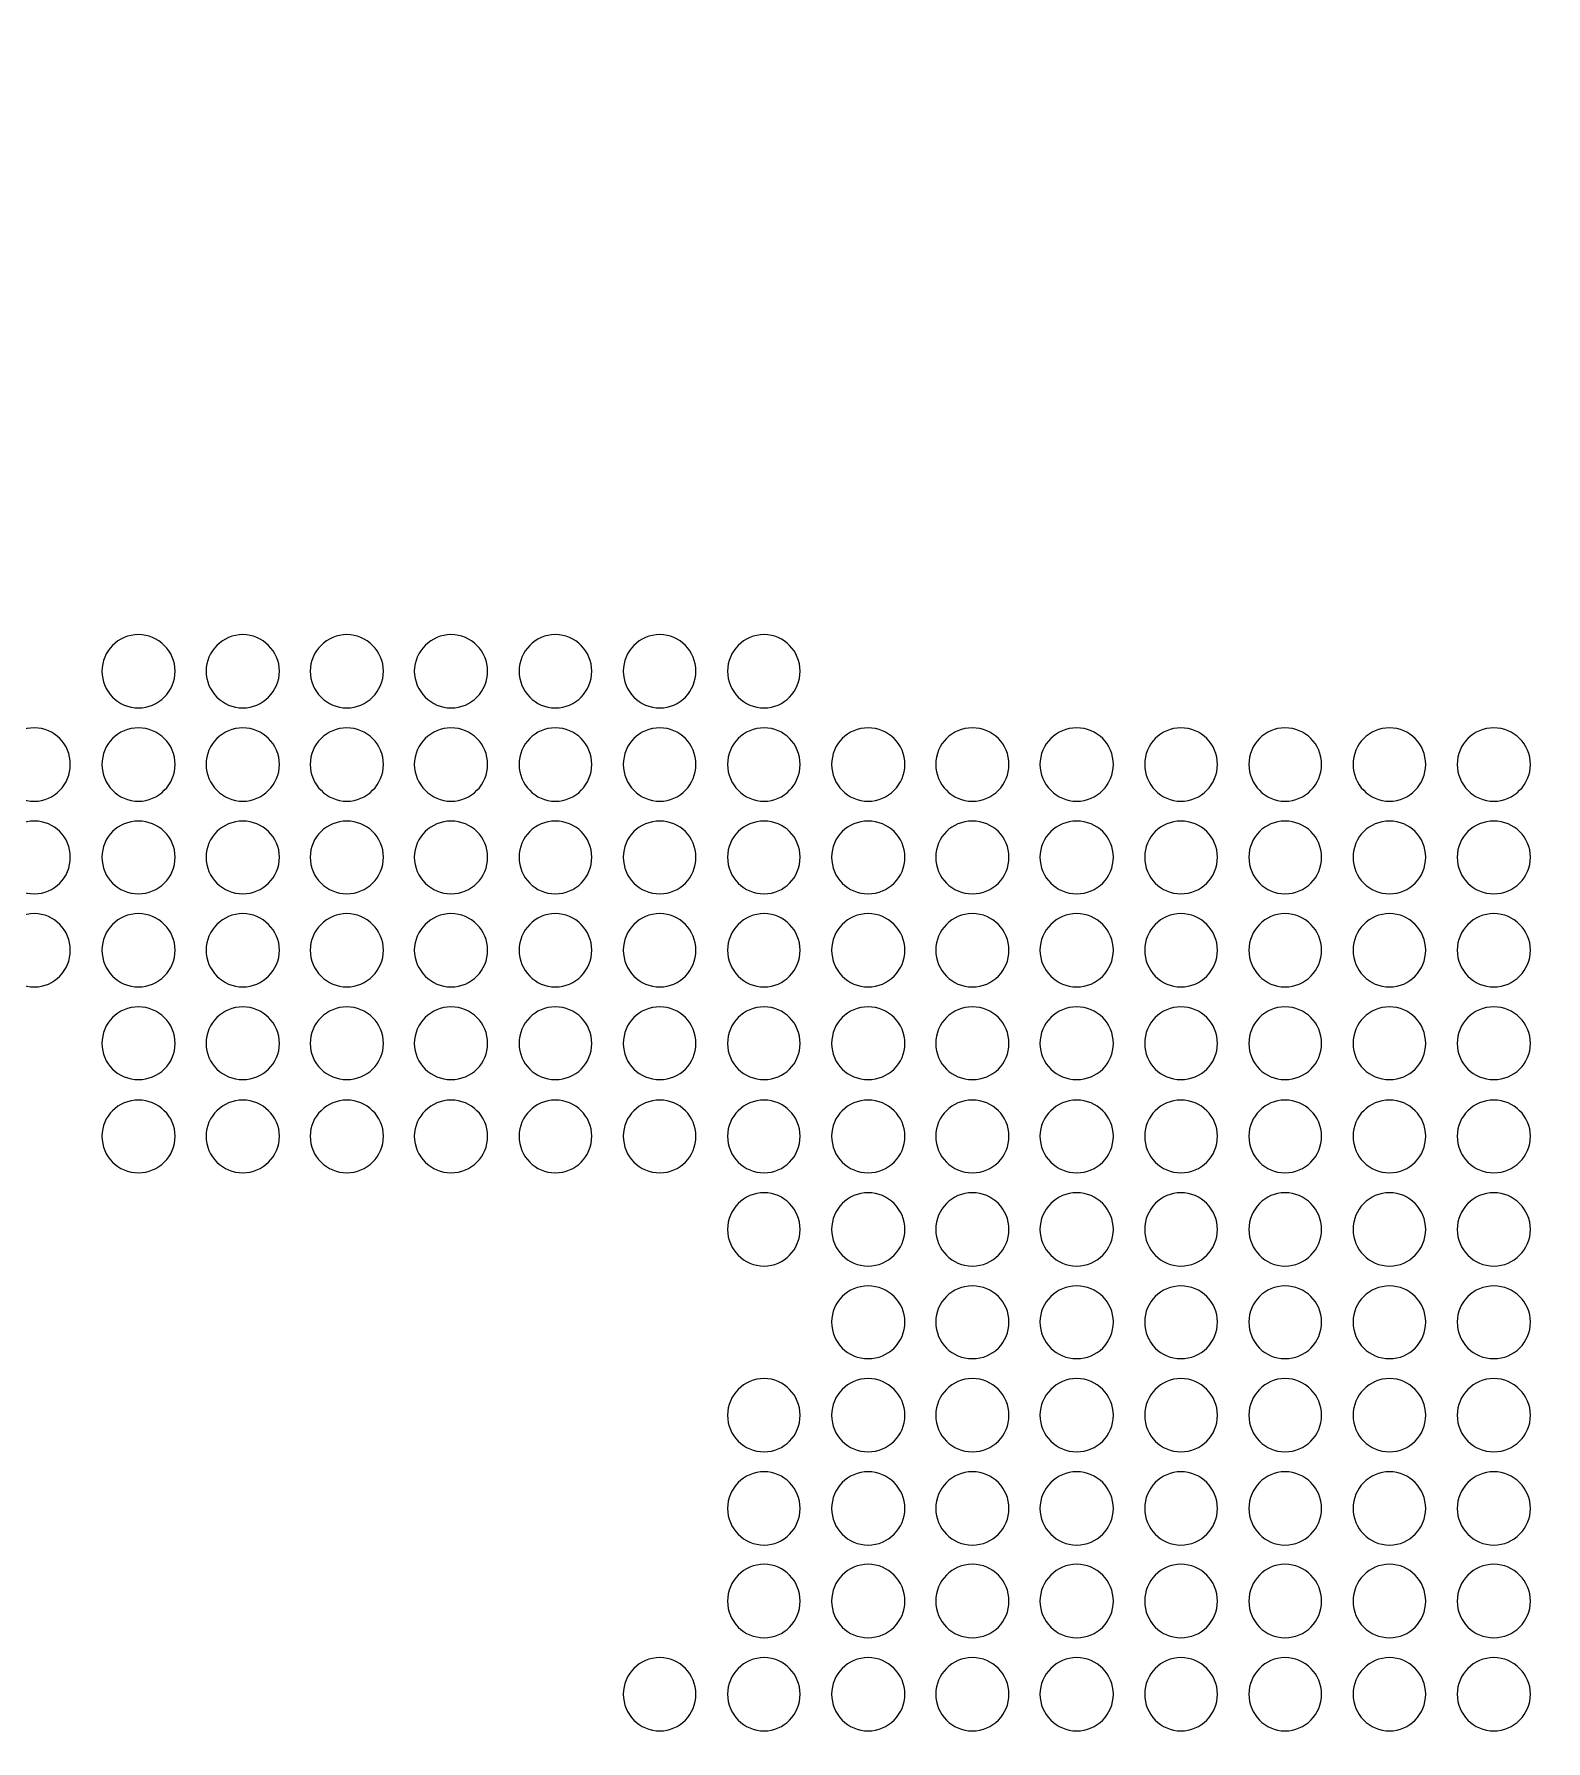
# Model space of a CAD drawing. Header units: inches. Extents: x 243 to 900, y -519 to -86.
# Drawn here: x 448.01 to 483.89, y -166.78 to -126.28 of the extents above; entities that cross this region are included whole.
import ezdxf

# ---------------------------------------------------------------- set-up
doc = ezdxf.new("R2010")
doc.units = ezdxf.units.IN
doc.header["$MEASUREMENT"] = 0
doc.layers.add('Layer 1', color=7, linetype='Continuous')

# ---------------------------------------------------------------- blocks, each defined once
blk = doc.blocks.new('block 3')
at = {"layer": 'Layer 1', "lineweight": 0}
blk.add_open_spline([(898.138, -484.267), (898.138, -494.991), (889.368, -503.763), (878.645, -503.763), (878.645, -503.763), (266.12, -503.763), (266.12, -503.763), (255.397, -503.763), (246.624, -494.991), (246.624, -484.267), (246.624, -484.267), (246.624, -108.507), (246.624, -108.507), (246.624, -97.783), (255.397, -89.011), (266.12, -89.011), (266.12, -89.011), (878.645, -89.011), (878.645, -89.011), (889.368, -89.011), (898.138, -97.783), (898.138, -108.507), (898.138, -108.507), (898.138, -484.267), (898.138, -484.267)], degree=3, knots=[0, 0, 0, 0, 1, 1, 1, 2, 2, 2, 3, 3, 3, 4, 4, 4, 5, 5, 5, 6, 6, 6, 7, 7, 7, 8, 8, 8, 8], dxfattribs=at)
blk = doc.blocks.new('block 2')
at = {"layer": 'Layer 1'}
blk.add_blockref('block 3', (0, 0), dxfattribs=at)
blk = doc.blocks.new('block 6')
at = {"layer": 'Layer 1', "lineweight": 0}
for points in [[(451.361, -141.395), (451.361, -141.868), (450.964, -142.267), (450.491, -142.267), (450.005, -142.267), (449.624, -141.868), (449.624, -141.395), (449.624, -140.924), (450.005, -140.526), (450.491, -140.526), (450.964, -140.526), (451.361, -140.924), (451.361, -141.395)], [(453.836, -141.395), (453.836, -141.868), (453.436, -142.267), (452.966, -142.267), (452.493, -142.267), (452.093, -141.868), (452.093, -141.395), (452.093, -140.924), (452.493, -140.526), (452.966, -140.526), (453.436, -140.526), (453.836, -140.924), (453.836, -141.395)], [(456.305, -141.395), (456.305, -141.868), (455.909, -142.267), (455.435, -142.267), (454.962, -142.267), (454.565, -141.868), (454.565, -141.395), (454.565, -140.924), (454.962, -140.526), (455.435, -140.526), (455.909, -140.526), (456.305, -140.924), (456.305, -141.395)], [(458.777, -141.395), (458.777, -141.868), (458.394, -142.267), (457.907, -142.267), (457.437, -142.267), (457.037, -141.868), (457.037, -141.395), (457.037, -140.924), (457.437, -140.526), (457.907, -140.526), (458.394, -140.526), (458.777, -140.924), (458.777, -141.395)], [(461.249, -141.395), (461.249, -141.868), (460.871, -142.267), (460.382, -142.267), (459.906, -142.267), (459.525, -141.868), (459.525, -141.395), (459.525, -140.924), (459.906, -140.526), (460.382, -140.526), (460.871, -140.526), (461.249, -140.924), (461.249, -141.395)], [(463.719, -141.395), (463.719, -141.868), (463.338, -142.267), (462.867, -142.267), (462.378, -142.267), (461.997, -141.868), (461.997, -141.395), (461.997, -140.924), (462.378, -140.526), (462.867, -140.526), (463.338, -140.526), (463.719, -140.924), (463.719, -141.395)], [(466.193, -141.395), (466.193, -141.868), (465.815, -142.267), (465.339, -142.267), (464.853, -142.267), (464.472, -141.868), (464.472, -141.395), (464.472, -140.924), (464.853, -140.526), (465.339, -140.526), (465.815, -140.526), (466.193, -140.924), (466.193, -141.395)], [(490.942, -141.395), (490.942, -141.868), (490.562, -142.267), (490.073, -142.267), (489.602, -142.267), (489.203, -141.868), (489.203, -141.395), (489.203, -140.924), (489.602, -140.526), (490.073, -140.526), (490.562, -140.526), (490.942, -140.924), (490.942, -141.395)], [(493.417, -141.395), (493.417, -141.868), (493.036, -142.267), (492.547, -142.267), (492.074, -142.267), (491.693, -141.868), (491.693, -141.395), (491.693, -140.924), (492.074, -140.526), (492.547, -140.526), (493.036, -140.526), (493.417, -140.924), (493.417, -141.395)], [(495.889, -141.395), (495.889, -141.868), (495.506, -142.267), (495.032, -142.267), (494.546, -142.267), (494.165, -141.868), (494.165, -141.395), (494.165, -140.924), (494.546, -140.526), (495.032, -140.526), (495.506, -140.526), (495.889, -140.924), (495.889, -141.395)], [(498.374, -141.395), (498.374, -141.868), (497.978, -142.267), (497.504, -142.267), (497.018, -142.267), (496.637, -141.868), (496.637, -141.395), (496.637, -140.924), (497.018, -140.526), (497.504, -140.526), (497.978, -140.526), (498.374, -140.924), (498.374, -141.395)], [(500.846, -141.395), (500.846, -141.868), (500.447, -142.267), (499.979, -142.267), (499.503, -142.267), (499.107, -141.868), (499.107, -141.395), (499.107, -140.924), (499.503, -140.526), (499.979, -140.526), (500.447, -140.526), (500.846, -140.924), (500.846, -141.395)], [(503.318, -141.395), (503.318, -141.868), (502.94, -142.267), (502.448, -142.267), (501.975, -142.267), (501.581, -141.868), (501.581, -141.395), (501.581, -140.924), (501.975, -140.526), (502.448, -140.526), (502.94, -140.526), (503.318, -140.924), (503.318, -141.395)], [(505.793, -141.395), (505.793, -141.868), (505.409, -142.267), (504.92, -142.267), (504.45, -142.267), (504.05, -141.868), (504.05, -141.395), (504.05, -140.924), (504.45, -140.526), (504.92, -140.526), (505.409, -140.526), (505.793, -140.924), (505.793, -141.395)], [(508.262, -141.395), (508.262, -141.868), (507.882, -142.267), (507.395, -142.267), (506.919, -142.267), (506.538, -141.868), (506.538, -141.395), (506.538, -140.924), (506.919, -140.526), (507.395, -140.526), (507.882, -140.526), (508.262, -140.924), (508.262, -141.395)], [(510.734, -141.395), (510.734, -141.868), (510.354, -142.267), (509.88, -142.267), (509.391, -142.267), (509.01, -141.868), (509.01, -141.395), (509.01, -140.924), (509.391, -140.526), (509.88, -140.526), (510.354, -140.526), (510.734, -140.924), (510.734, -141.395)], [(513.206, -141.395), (513.206, -141.868), (512.826, -142.267), (512.352, -142.267), (511.863, -142.267), (511.485, -141.868), (511.485, -141.395), (511.485, -140.924), (511.863, -140.526), (512.352, -140.526), (512.826, -140.526), (513.206, -140.924), (513.206, -141.395)], [(515.697, -141.395), (515.697, -141.868), (515.295, -142.267), (514.827, -142.267), (514.338, -142.267), (513.954, -141.868), (513.954, -141.395), (513.954, -140.924), (514.338, -140.526), (514.827, -140.526), (515.295, -140.526), (515.697, -140.924), (515.697, -141.395)], [(518.163, -141.395), (518.163, -141.868), (517.769, -142.267), (517.296, -142.267), (516.823, -142.267), (516.429, -141.868), (516.429, -141.395), (516.429, -140.924), (516.823, -140.526), (517.296, -140.526), (517.769, -140.526), (518.163, -140.924), (518.163, -141.395)], [(520.641, -141.395), (520.641, -141.868), (520.257, -142.267), (519.768, -142.267), (519.298, -142.267), (518.898, -141.868), (518.898, -141.395), (518.898, -140.924), (519.298, -140.526), (519.768, -140.526), (520.257, -140.526), (520.641, -140.924), (520.641, -141.395)]]:
    blk.add_open_spline(points, degree=3, knots=[0, 0, 0, 0, 1, 1, 1, 2, 2, 2, 3, 3, 3, 4, 4, 4, 4], dxfattribs=at)
blk = doc.blocks.new('block 7')
at = {"layer": 'Layer 1', "lineweight": 0}
for points in [[(448.873, -143.611), (448.873, -144.081), (448.493, -144.48), (448.019, -144.48), (447.53, -144.48), (447.15, -144.081), (447.15, -143.611), (447.15, -143.121), (447.53, -142.739), (448.019, -142.739), (448.493, -142.739), (448.873, -143.121), (448.873, -143.611)], [(451.361, -143.611), (451.361, -144.081), (450.964, -144.48), (450.491, -144.48), (450.005, -144.48), (449.624, -144.081), (449.624, -143.611), (449.624, -143.121), (450.005, -142.739), (450.491, -142.739), (450.964, -142.739), (451.361, -143.121), (451.361, -143.611)], [(453.836, -143.611), (453.836, -144.081), (453.436, -144.48), (452.966, -144.48), (452.493, -144.48), (452.093, -144.081), (452.093, -143.611), (452.093, -143.121), (452.493, -142.739), (452.966, -142.739), (453.436, -142.739), (453.836, -143.121), (453.836, -143.611)], [(456.305, -143.611), (456.305, -144.081), (455.909, -144.48), (455.435, -144.48), (454.962, -144.48), (454.565, -144.081), (454.565, -143.611), (454.565, -143.121), (454.962, -142.739), (455.435, -142.739), (455.909, -142.739), (456.305, -143.121), (456.305, -143.611)], [(458.777, -143.611), (458.777, -144.081), (458.394, -144.48), (457.907, -144.48), (457.437, -144.48), (457.037, -144.081), (457.037, -143.611), (457.037, -143.121), (457.437, -142.739), (457.907, -142.739), (458.394, -142.739), (458.777, -143.121), (458.777, -143.611)], [(461.249, -143.611), (461.249, -144.081), (460.871, -144.48), (460.382, -144.48), (459.906, -144.48), (459.525, -144.081), (459.525, -143.611), (459.525, -143.121), (459.906, -142.739), (460.382, -142.739), (460.871, -142.739), (461.249, -143.121), (461.249, -143.611)], [(463.719, -143.611), (463.719, -144.081), (463.338, -144.48), (462.867, -144.48), (462.378, -144.48), (461.997, -144.081), (461.997, -143.611), (461.997, -143.121), (462.378, -142.739), (462.867, -142.739), (463.338, -142.739), (463.719, -143.121), (463.719, -143.611)], [(466.193, -143.611), (466.193, -144.081), (465.815, -144.48), (465.339, -144.48), (464.853, -144.48), (464.472, -144.081), (464.472, -143.611), (464.472, -143.121), (464.853, -142.739), (465.339, -142.739), (465.815, -142.739), (466.193, -143.121), (466.193, -143.611)], [(468.681, -143.611), (468.681, -144.081), (468.284, -144.48), (467.811, -144.48), (467.322, -144.48), (466.941, -144.081), (466.941, -143.611), (466.941, -143.121), (467.322, -142.739), (467.811, -142.739), (468.284, -142.739), (468.681, -143.121), (468.681, -143.611)], [(471.15, -143.611), (471.15, -144.081), (470.77, -144.48), (470.281, -144.48), (469.794, -144.48), (469.413, -144.081), (469.413, -143.611), (469.413, -143.121), (469.794, -142.739), (470.281, -142.739), (470.77, -142.739), (471.15, -143.121), (471.15, -143.611)], [(473.628, -143.611), (473.628, -144.081), (473.244, -144.48), (472.755, -144.48), (472.284, -144.48), (471.885, -144.081), (471.885, -143.611), (471.885, -143.121), (472.284, -142.739), (472.755, -142.739), (473.244, -142.739), (473.628, -143.121), (473.628, -143.611)], [(476.097, -143.611), (476.097, -144.081), (475.714, -144.48), (475.227, -144.48), (474.754, -144.48), (474.371, -144.081), (474.371, -143.611), (474.371, -143.121), (474.754, -142.739), (475.227, -142.739), (475.714, -142.739), (476.097, -143.121), (476.097, -143.611)], [(478.569, -143.611), (478.569, -144.081), (478.186, -144.48), (477.699, -144.48), (477.226, -144.48), (476.845, -144.081), (476.845, -143.611), (476.845, -143.121), (477.226, -142.739), (477.699, -142.739), (478.186, -142.739), (478.569, -143.121), (478.569, -143.611)], [(481.041, -143.611), (481.041, -144.081), (480.66, -144.48), (480.184, -144.48), (479.698, -144.48), (479.317, -144.081), (479.317, -143.611), (479.317, -143.121), (479.698, -142.739), (480.184, -142.739), (480.66, -142.739), (481.041, -143.121), (481.041, -143.611)], [(483.526, -143.611), (483.526, -144.081), (483.132, -144.48), (482.659, -144.48), (482.17, -144.48), (481.789, -144.081), (481.789, -143.611), (481.789, -143.121), (482.17, -142.739), (482.659, -142.739), (483.132, -142.739), (483.526, -143.121), (483.526, -143.611)]]:
    blk.add_open_spline(points, degree=3, knots=[0, 0, 0, 0, 1, 1, 1, 2, 2, 2, 3, 3, 3, 4, 4, 4, 4], dxfattribs=at)
blk = doc.blocks.new('block 8')
at = {"layer": 'Layer 1', "lineweight": 0}
for points in [[(448.873, -145.806), (448.873, -146.294), (448.493, -146.676), (448.019, -146.676), (447.53, -146.676), (447.15, -146.294), (447.15, -145.806), (447.15, -145.334), (447.53, -144.952), (448.019, -144.952), (448.493, -144.952), (448.873, -145.334), (448.873, -145.806)], [(451.361, -145.806), (451.361, -146.294), (450.964, -146.676), (450.491, -146.676), (450.005, -146.676), (449.624, -146.294), (449.624, -145.806), (449.624, -145.334), (450.005, -144.952), (450.491, -144.952), (450.964, -144.952), (451.361, -145.334), (451.361, -145.806)], [(453.836, -145.806), (453.836, -146.294), (453.436, -146.676), (452.966, -146.676), (452.493, -146.676), (452.093, -146.294), (452.093, -145.806), (452.093, -145.334), (452.493, -144.952), (452.966, -144.952), (453.436, -144.952), (453.836, -145.334), (453.836, -145.806)], [(456.305, -145.806), (456.305, -146.294), (455.909, -146.676), (455.435, -146.676), (454.962, -146.676), (454.565, -146.294), (454.565, -145.806), (454.565, -145.334), (454.962, -144.952), (455.435, -144.952), (455.909, -144.952), (456.305, -145.334), (456.305, -145.806)], [(458.777, -145.806), (458.777, -146.294), (458.394, -146.676), (457.907, -146.676), (457.437, -146.676), (457.037, -146.294), (457.037, -145.806), (457.037, -145.334), (457.437, -144.952), (457.907, -144.952), (458.394, -144.952), (458.777, -145.334), (458.777, -145.806)], [(461.249, -145.806), (461.249, -146.294), (460.871, -146.676), (460.382, -146.676), (459.906, -146.676), (459.525, -146.294), (459.525, -145.806), (459.525, -145.334), (459.906, -144.952), (460.382, -144.952), (460.871, -144.952), (461.249, -145.334), (461.249, -145.806)], [(463.719, -145.806), (463.719, -146.294), (463.338, -146.676), (462.867, -146.676), (462.378, -146.676), (461.997, -146.294), (461.997, -145.806), (461.997, -145.334), (462.378, -144.952), (462.867, -144.952), (463.338, -144.952), (463.719, -145.334), (463.719, -145.806)], [(466.193, -145.806), (466.193, -146.294), (465.815, -146.676), (465.339, -146.676), (464.853, -146.676), (464.472, -146.294), (464.472, -145.806), (464.472, -145.334), (464.853, -144.952), (465.339, -144.952), (465.815, -144.952), (466.193, -145.334), (466.193, -145.806)], [(468.681, -145.806), (468.681, -146.294), (468.284, -146.676), (467.811, -146.676), (467.322, -146.676), (466.941, -146.294), (466.941, -145.806), (466.941, -145.334), (467.322, -144.952), (467.811, -144.952), (468.284, -144.952), (468.681, -145.334), (468.681, -145.806)], [(471.15, -145.806), (471.15, -146.294), (470.77, -146.676), (470.281, -146.676), (469.794, -146.676), (469.413, -146.294), (469.413, -145.806), (469.413, -145.334), (469.794, -144.952), (470.281, -144.952), (470.77, -144.952), (471.15, -145.334), (471.15, -145.806)], [(473.628, -145.806), (473.628, -146.294), (473.244, -146.676), (472.755, -146.676), (472.284, -146.676), (471.885, -146.294), (471.885, -145.806), (471.885, -145.334), (472.284, -144.952), (472.755, -144.952), (473.244, -144.952), (473.628, -145.334), (473.628, -145.806)], [(476.097, -145.806), (476.097, -146.294), (475.714, -146.676), (475.227, -146.676), (474.754, -146.676), (474.371, -146.294), (474.371, -145.806), (474.371, -145.334), (474.754, -144.952), (475.227, -144.952), (475.714, -144.952), (476.097, -145.334), (476.097, -145.806)], [(478.569, -145.806), (478.569, -146.294), (478.186, -146.676), (477.699, -146.676), (477.226, -146.676), (476.845, -146.294), (476.845, -145.806), (476.845, -145.334), (477.226, -144.952), (477.699, -144.952), (478.186, -144.952), (478.569, -145.334), (478.569, -145.806)], [(481.041, -145.806), (481.041, -146.294), (480.66, -146.676), (480.184, -146.676), (479.698, -146.676), (479.317, -146.294), (479.317, -145.806), (479.317, -145.334), (479.698, -144.952), (480.184, -144.952), (480.66, -144.952), (481.041, -145.334), (481.041, -145.806)], [(483.526, -145.806), (483.526, -146.294), (483.132, -146.676), (482.659, -146.676), (482.17, -146.676), (481.789, -146.294), (481.789, -145.806), (481.789, -145.334), (482.17, -144.952), (482.659, -144.952), (483.132, -144.952), (483.526, -145.334), (483.526, -145.806)]]:
    blk.add_open_spline(points, degree=3, knots=[0, 0, 0, 0, 1, 1, 1, 2, 2, 2, 3, 3, 3, 4, 4, 4, 4], dxfattribs=at)
blk = doc.blocks.new('block 9')
at = {"layer": 'Layer 1', "lineweight": 0}
for points in [[(448.873, -148.018), (448.873, -148.491), (448.493, -148.889), (448.019, -148.889), (447.53, -148.889), (447.15, -148.491), (447.15, -148.018), (447.15, -147.545), (447.53, -147.148), (448.019, -147.148), (448.493, -147.148), (448.873, -147.545), (448.873, -148.018)], [(451.361, -148.018), (451.361, -148.491), (450.964, -148.889), (450.491, -148.889), (450.005, -148.889), (449.624, -148.491), (449.624, -148.018), (449.624, -147.545), (450.005, -147.148), (450.491, -147.148), (450.964, -147.148), (451.361, -147.545), (451.361, -148.018)], [(453.836, -148.018), (453.836, -148.491), (453.436, -148.889), (452.966, -148.889), (452.493, -148.889), (452.093, -148.491), (452.093, -148.018), (452.093, -147.545), (452.493, -147.148), (452.966, -147.148), (453.436, -147.148), (453.836, -147.545), (453.836, -148.018)], [(456.305, -148.018), (456.305, -148.491), (455.909, -148.889), (455.435, -148.889), (454.962, -148.889), (454.565, -148.491), (454.565, -148.018), (454.565, -147.545), (454.962, -147.148), (455.435, -147.148), (455.909, -147.148), (456.305, -147.545), (456.305, -148.018)], [(458.777, -148.018), (458.777, -148.491), (458.394, -148.889), (457.907, -148.889), (457.437, -148.889), (457.037, -148.491), (457.037, -148.018), (457.037, -147.545), (457.437, -147.148), (457.907, -147.148), (458.394, -147.148), (458.777, -147.545), (458.777, -148.018)], [(461.249, -148.018), (461.249, -148.491), (460.871, -148.889), (460.382, -148.889), (459.906, -148.889), (459.525, -148.491), (459.525, -148.018), (459.525, -147.545), (459.906, -147.148), (460.382, -147.148), (460.871, -147.148), (461.249, -147.545), (461.249, -148.018)], [(463.719, -148.018), (463.719, -148.491), (463.338, -148.889), (462.867, -148.889), (462.378, -148.889), (461.997, -148.491), (461.997, -148.018), (461.997, -147.545), (462.378, -147.148), (462.867, -147.148), (463.338, -147.148), (463.719, -147.545), (463.719, -148.018)], [(466.193, -148.018), (466.193, -148.491), (465.815, -148.889), (465.339, -148.889), (464.853, -148.889), (464.472, -148.491), (464.472, -148.018), (464.472, -147.545), (464.853, -147.148), (465.339, -147.148), (465.815, -147.148), (466.193, -147.545), (466.193, -148.018)], [(468.681, -148.018), (468.681, -148.491), (468.284, -148.889), (467.811, -148.889), (467.322, -148.889), (466.941, -148.491), (466.941, -148.018), (466.941, -147.545), (467.322, -147.148), (467.811, -147.148), (468.284, -147.148), (468.681, -147.545), (468.681, -148.018)], [(471.15, -148.018), (471.15, -148.491), (470.77, -148.889), (470.281, -148.889), (469.794, -148.889), (469.413, -148.491), (469.413, -148.018), (469.413, -147.545), (469.794, -147.148), (470.281, -147.148), (470.77, -147.148), (471.15, -147.545), (471.15, -148.018)], [(473.628, -148.018), (473.628, -148.491), (473.244, -148.889), (472.755, -148.889), (472.284, -148.889), (471.885, -148.491), (471.885, -148.018), (471.885, -147.545), (472.284, -147.148), (472.755, -147.148), (473.244, -147.148), (473.628, -147.545), (473.628, -148.018)], [(476.097, -148.018), (476.097, -148.491), (475.714, -148.889), (475.227, -148.889), (474.754, -148.889), (474.371, -148.491), (474.371, -148.018), (474.371, -147.545), (474.754, -147.148), (475.227, -147.148), (475.714, -147.148), (476.097, -147.545), (476.097, -148.018)], [(478.569, -148.018), (478.569, -148.491), (478.186, -148.889), (477.699, -148.889), (477.226, -148.889), (476.845, -148.491), (476.845, -148.018), (476.845, -147.545), (477.226, -147.148), (477.699, -147.148), (478.186, -147.148), (478.569, -147.545), (478.569, -148.018)], [(481.041, -148.018), (481.041, -148.491), (480.66, -148.889), (480.184, -148.889), (479.698, -148.889), (479.317, -148.491), (479.317, -148.018), (479.317, -147.545), (479.698, -147.148), (480.184, -147.148), (480.66, -147.148), (481.041, -147.545), (481.041, -148.018)], [(483.526, -148.018), (483.526, -148.491), (483.132, -148.889), (482.659, -148.889), (482.17, -148.889), (481.789, -148.491), (481.789, -148.018), (481.789, -147.545), (482.17, -147.148), (482.659, -147.148), (483.132, -147.148), (483.526, -147.545), (483.526, -148.018)]]:
    blk.add_open_spline(points, degree=3, knots=[0, 0, 0, 0, 1, 1, 1, 2, 2, 2, 3, 3, 3, 4, 4, 4, 4], dxfattribs=at)
blk = doc.blocks.new('block 10')
at = {"layer": 'Layer 1', "lineweight": 0}
for points in [[(451.361, -150.232), (451.361, -150.703), (450.964, -151.086), (450.491, -151.086), (450.005, -151.086), (449.624, -150.703), (449.624, -150.232), (449.624, -149.742), (450.005, -149.361), (450.491, -149.361), (450.964, -149.361), (451.361, -149.742), (451.361, -150.232)], [(453.836, -150.232), (453.836, -150.703), (453.436, -151.086), (452.966, -151.086), (452.493, -151.086), (452.093, -150.703), (452.093, -150.232), (452.093, -149.742), (452.493, -149.361), (452.966, -149.361), (453.436, -149.361), (453.836, -149.742), (453.836, -150.232)], [(456.305, -150.232), (456.305, -150.703), (455.909, -151.086), (455.435, -151.086), (454.962, -151.086), (454.565, -150.703), (454.565, -150.232), (454.565, -149.742), (454.962, -149.361), (455.435, -149.361), (455.909, -149.361), (456.305, -149.742), (456.305, -150.232)], [(458.777, -150.232), (458.777, -150.703), (458.394, -151.086), (457.907, -151.086), (457.437, -151.086), (457.037, -150.703), (457.037, -150.232), (457.037, -149.742), (457.437, -149.361), (457.907, -149.361), (458.394, -149.361), (458.777, -149.742), (458.777, -150.232)], [(461.249, -150.232), (461.249, -150.703), (460.871, -151.086), (460.382, -151.086), (459.906, -151.086), (459.525, -150.703), (459.525, -150.232), (459.525, -149.742), (459.906, -149.361), (460.382, -149.361), (460.871, -149.361), (461.249, -149.742), (461.249, -150.232)], [(463.719, -150.232), (463.719, -150.703), (463.338, -151.086), (462.867, -151.086), (462.378, -151.086), (461.997, -150.703), (461.997, -150.232), (461.997, -149.742), (462.378, -149.361), (462.867, -149.361), (463.338, -149.361), (463.719, -149.742), (463.719, -150.232)], [(466.193, -150.232), (466.193, -150.703), (465.815, -151.086), (465.339, -151.086), (464.853, -151.086), (464.472, -150.703), (464.472, -150.232), (464.472, -149.742), (464.853, -149.361), (465.339, -149.361), (465.815, -149.361), (466.193, -149.742), (466.193, -150.232)], [(468.681, -150.232), (468.681, -150.703), (468.284, -151.086), (467.811, -151.086), (467.322, -151.086), (466.941, -150.703), (466.941, -150.232), (466.941, -149.742), (467.322, -149.361), (467.811, -149.361), (468.284, -149.361), (468.681, -149.742), (468.681, -150.232)], [(471.15, -150.232), (471.15, -150.703), (470.77, -151.086), (470.281, -151.086), (469.794, -151.086), (469.413, -150.703), (469.413, -150.232), (469.413, -149.742), (469.794, -149.361), (470.281, -149.361), (470.77, -149.361), (471.15, -149.742), (471.15, -150.232)], [(473.628, -150.232), (473.628, -150.703), (473.244, -151.086), (472.755, -151.086), (472.284, -151.086), (471.885, -150.703), (471.885, -150.232), (471.885, -149.742), (472.284, -149.361), (472.755, -149.361), (473.244, -149.361), (473.628, -149.742), (473.628, -150.232)], [(476.097, -150.232), (476.097, -150.703), (475.714, -151.086), (475.227, -151.086), (474.754, -151.086), (474.371, -150.703), (474.371, -150.232), (474.371, -149.742), (474.754, -149.361), (475.227, -149.361), (475.714, -149.361), (476.097, -149.742), (476.097, -150.232)], [(478.569, -150.232), (478.569, -150.703), (478.186, -151.086), (477.699, -151.086), (477.226, -151.086), (476.845, -150.703), (476.845, -150.232), (476.845, -149.742), (477.226, -149.361), (477.699, -149.361), (478.186, -149.361), (478.569, -149.742), (478.569, -150.232)], [(481.041, -150.232), (481.041, -150.703), (480.66, -151.086), (480.184, -151.086), (479.698, -151.086), (479.317, -150.703), (479.317, -150.232), (479.317, -149.742), (479.698, -149.361), (480.184, -149.361), (480.66, -149.361), (481.041, -149.742), (481.041, -150.232)], [(483.526, -150.232), (483.526, -150.703), (483.132, -151.086), (482.659, -151.086), (482.17, -151.086), (481.789, -150.703), (481.789, -150.232), (481.789, -149.742), (482.17, -149.361), (482.659, -149.361), (483.132, -149.361), (483.526, -149.742), (483.526, -150.232)]]:
    blk.add_open_spline(points, degree=3, knots=[0, 0, 0, 0, 1, 1, 1, 2, 2, 2, 3, 3, 3, 4, 4, 4, 4], dxfattribs=at)
blk = doc.blocks.new('block 11')
at = {"layer": 'Layer 1', "lineweight": 0}
for points in [[(451.361, -152.428), (451.361, -152.917), (450.964, -153.299), (450.491, -153.299), (450.005, -153.299), (449.624, -152.917), (449.624, -152.428), (449.624, -151.957), (450.005, -151.574), (450.491, -151.574), (450.964, -151.574), (451.361, -151.957), (451.361, -152.428)], [(453.836, -152.428), (453.836, -152.917), (453.436, -153.299), (452.966, -153.299), (452.493, -153.299), (452.093, -152.917), (452.093, -152.428), (452.093, -151.957), (452.493, -151.574), (452.966, -151.574), (453.436, -151.574), (453.836, -151.957), (453.836, -152.428)], [(456.305, -152.428), (456.305, -152.917), (455.909, -153.299), (455.435, -153.299), (454.962, -153.299), (454.565, -152.917), (454.565, -152.428), (454.565, -151.957), (454.962, -151.574), (455.435, -151.574), (455.909, -151.574), (456.305, -151.957), (456.305, -152.428)], [(458.777, -152.428), (458.777, -152.917), (458.394, -153.299), (457.907, -153.299), (457.437, -153.299), (457.037, -152.917), (457.037, -152.428), (457.037, -151.957), (457.437, -151.574), (457.907, -151.574), (458.394, -151.574), (458.777, -151.957), (458.777, -152.428)], [(461.249, -152.428), (461.249, -152.917), (460.871, -153.299), (460.382, -153.299), (459.906, -153.299), (459.525, -152.917), (459.525, -152.428), (459.525, -151.957), (459.906, -151.574), (460.382, -151.574), (460.871, -151.574), (461.249, -151.957), (461.249, -152.428)], [(463.719, -152.428), (463.719, -152.917), (463.338, -153.299), (462.867, -153.299), (462.378, -153.299), (461.997, -152.917), (461.997, -152.428), (461.997, -151.957), (462.378, -151.574), (462.867, -151.574), (463.338, -151.574), (463.719, -151.957), (463.719, -152.428)], [(466.193, -152.428), (466.193, -152.917), (465.815, -153.299), (465.339, -153.299), (464.853, -153.299), (464.472, -152.917), (464.472, -152.428), (464.472, -151.957), (464.853, -151.574), (465.339, -151.574), (465.815, -151.574), (466.193, -151.957), (466.193, -152.428)], [(468.681, -152.428), (468.681, -152.917), (468.284, -153.299), (467.811, -153.299), (467.322, -153.299), (466.941, -152.917), (466.941, -152.428), (466.941, -151.957), (467.322, -151.574), (467.811, -151.574), (468.284, -151.574), (468.681, -151.957), (468.681, -152.428)], [(471.15, -152.428), (471.15, -152.917), (470.77, -153.299), (470.281, -153.299), (469.794, -153.299), (469.413, -152.917), (469.413, -152.428), (469.413, -151.957), (469.794, -151.574), (470.281, -151.574), (470.77, -151.574), (471.15, -151.957), (471.15, -152.428)], [(473.628, -152.428), (473.628, -152.917), (473.244, -153.299), (472.755, -153.299), (472.284, -153.299), (471.885, -152.917), (471.885, -152.428), (471.885, -151.957), (472.284, -151.574), (472.755, -151.574), (473.244, -151.574), (473.628, -151.957), (473.628, -152.428)], [(476.097, -152.428), (476.097, -152.917), (475.714, -153.299), (475.227, -153.299), (474.754, -153.299), (474.371, -152.917), (474.371, -152.428), (474.371, -151.957), (474.754, -151.574), (475.227, -151.574), (475.714, -151.574), (476.097, -151.957), (476.097, -152.428)], [(478.569, -152.428), (478.569, -152.917), (478.186, -153.299), (477.699, -153.299), (477.226, -153.299), (476.845, -152.917), (476.845, -152.428), (476.845, -151.957), (477.226, -151.574), (477.699, -151.574), (478.186, -151.574), (478.569, -151.957), (478.569, -152.428)], [(481.041, -152.428), (481.041, -152.917), (480.66, -153.299), (480.184, -153.299), (479.698, -153.299), (479.317, -152.917), (479.317, -152.428), (479.317, -151.957), (479.698, -151.574), (480.184, -151.574), (480.66, -151.574), (481.041, -151.957), (481.041, -152.428)], [(483.526, -152.428), (483.526, -152.917), (483.132, -153.299), (482.659, -153.299), (482.17, -153.299), (481.789, -152.917), (481.789, -152.428), (481.789, -151.957), (482.17, -151.574), (482.659, -151.574), (483.132, -151.574), (483.526, -151.957), (483.526, -152.428)]]:
    blk.add_open_spline(points, degree=3, knots=[0, 0, 0, 0, 1, 1, 1, 2, 2, 2, 3, 3, 3, 4, 4, 4, 4], dxfattribs=at)
blk = doc.blocks.new('block 12')
at = {"layer": 'Layer 1', "lineweight": 0}
for points in [[(466.193, -154.642), (466.193, -155.114), (465.815, -155.512), (465.339, -155.512), (464.853, -155.512), (464.472, -155.114), (464.472, -154.642), (464.472, -154.167), (464.853, -153.772), (465.339, -153.772), (465.815, -153.772), (466.193, -154.167), (466.193, -154.642)], [(468.681, -154.642), (468.681, -155.114), (468.284, -155.512), (467.811, -155.512), (467.322, -155.512), (466.941, -155.114), (466.941, -154.642), (466.941, -154.167), (467.322, -153.772), (467.811, -153.772), (468.284, -153.772), (468.681, -154.167), (468.681, -154.642)], [(471.15, -154.642), (471.15, -155.114), (470.77, -155.512), (470.281, -155.512), (469.794, -155.512), (469.413, -155.114), (469.413, -154.642), (469.413, -154.167), (469.794, -153.772), (470.281, -153.772), (470.77, -153.772), (471.15, -154.167), (471.15, -154.642)], [(473.628, -154.642), (473.628, -155.114), (473.244, -155.512), (472.755, -155.512), (472.284, -155.512), (471.885, -155.114), (471.885, -154.642), (471.885, -154.167), (472.284, -153.772), (472.755, -153.772), (473.244, -153.772), (473.628, -154.167), (473.628, -154.642)], [(476.097, -154.642), (476.097, -155.114), (475.714, -155.512), (475.227, -155.512), (474.754, -155.512), (474.371, -155.114), (474.371, -154.642), (474.371, -154.167), (474.754, -153.772), (475.227, -153.772), (475.714, -153.772), (476.097, -154.167), (476.097, -154.642)], [(478.569, -154.642), (478.569, -155.114), (478.186, -155.512), (477.699, -155.512), (477.226, -155.512), (476.845, -155.114), (476.845, -154.642), (476.845, -154.167), (477.226, -153.772), (477.699, -153.772), (478.186, -153.772), (478.569, -154.167), (478.569, -154.642)], [(481.041, -154.642), (481.041, -155.114), (480.66, -155.512), (480.184, -155.512), (479.698, -155.512), (479.317, -155.114), (479.317, -154.642), (479.317, -154.167), (479.698, -153.772), (480.184, -153.772), (480.66, -153.772), (481.041, -154.167), (481.041, -154.642)], [(483.526, -154.642), (483.526, -155.114), (483.132, -155.512), (482.659, -155.512), (482.17, -155.512), (481.789, -155.114), (481.789, -154.642), (481.789, -154.167), (482.17, -153.772), (482.659, -153.772), (483.132, -153.772), (483.526, -154.167), (483.526, -154.642)]]:
    blk.add_open_spline(points, degree=3, knots=[0, 0, 0, 0, 1, 1, 1, 2, 2, 2, 3, 3, 3, 4, 4, 4, 4], dxfattribs=at)
blk = doc.blocks.new('block 13')
at = {"layer": 'Layer 1', "lineweight": 0}
for points in [[(468.681, -156.839), (468.681, -157.327), (468.284, -157.709), (467.811, -157.709), (467.322, -157.709), (466.941, -157.327), (466.941, -156.839), (466.941, -156.364), (467.322, -155.985), (467.811, -155.985), (468.284, -155.985), (468.681, -156.364), (468.681, -156.839)], [(471.15, -156.839), (471.15, -157.327), (470.77, -157.709), (470.281, -157.709), (469.794, -157.709), (469.413, -157.327), (469.413, -156.839), (469.413, -156.364), (469.794, -155.985), (470.281, -155.985), (470.77, -155.985), (471.15, -156.364), (471.15, -156.839)], [(473.628, -156.839), (473.628, -157.327), (473.244, -157.709), (472.755, -157.709), (472.284, -157.709), (471.885, -157.327), (471.885, -156.839), (471.885, -156.364), (472.284, -155.985), (472.755, -155.985), (473.244, -155.985), (473.628, -156.364), (473.628, -156.839)], [(476.097, -156.839), (476.097, -157.327), (475.714, -157.709), (475.227, -157.709), (474.754, -157.709), (474.371, -157.327), (474.371, -156.839), (474.371, -156.364), (474.754, -155.985), (475.227, -155.985), (475.714, -155.985), (476.097, -156.364), (476.097, -156.839)], [(478.569, -156.839), (478.569, -157.327), (478.186, -157.709), (477.699, -157.709), (477.226, -157.709), (476.845, -157.327), (476.845, -156.839), (476.845, -156.364), (477.226, -155.985), (477.699, -155.985), (478.186, -155.985), (478.569, -156.364), (478.569, -156.839)], [(481.041, -156.839), (481.041, -157.327), (480.66, -157.709), (480.184, -157.709), (479.698, -157.709), (479.317, -157.327), (479.317, -156.839), (479.317, -156.364), (479.698, -155.985), (480.184, -155.985), (480.66, -155.985), (481.041, -156.364), (481.041, -156.839)], [(483.526, -156.839), (483.526, -157.327), (483.132, -157.709), (482.659, -157.709), (482.17, -157.709), (481.789, -157.327), (481.789, -156.839), (481.789, -156.364), (482.17, -155.985), (482.659, -155.985), (483.132, -155.985), (483.526, -156.364), (483.526, -156.839)]]:
    blk.add_open_spline(points, degree=3, knots=[0, 0, 0, 0, 1, 1, 1, 2, 2, 2, 3, 3, 3, 4, 4, 4, 4], dxfattribs=at)
blk = doc.blocks.new('block 14')
at = {"layer": 'Layer 1', "lineweight": 0}
for points in [[(466.193, -159.051), (466.193, -159.54), (465.815, -159.92), (465.339, -159.92), (464.853, -159.92), (464.472, -159.54), (464.472, -159.051), (464.472, -158.579), (464.853, -158.181), (465.339, -158.181), (465.815, -158.181), (466.193, -158.579), (466.193, -159.051)], [(468.681, -159.051), (468.681, -159.54), (468.284, -159.92), (467.811, -159.92), (467.322, -159.92), (466.941, -159.54), (466.941, -159.051), (466.941, -158.579), (467.322, -158.181), (467.811, -158.181), (468.284, -158.181), (468.681, -158.579), (468.681, -159.051)], [(471.15, -159.051), (471.15, -159.54), (470.77, -159.92), (470.281, -159.92), (469.794, -159.92), (469.413, -159.54), (469.413, -159.051), (469.413, -158.579), (469.794, -158.181), (470.281, -158.181), (470.77, -158.181), (471.15, -158.579), (471.15, -159.051)], [(473.628, -159.051), (473.628, -159.54), (473.244, -159.92), (472.755, -159.92), (472.284, -159.92), (471.885, -159.54), (471.885, -159.051), (471.885, -158.579), (472.284, -158.181), (472.755, -158.181), (473.244, -158.181), (473.628, -158.579), (473.628, -159.051)], [(476.097, -159.051), (476.097, -159.54), (475.714, -159.92), (475.227, -159.92), (474.754, -159.92), (474.371, -159.54), (474.371, -159.051), (474.371, -158.579), (474.754, -158.181), (475.227, -158.181), (475.714, -158.181), (476.097, -158.579), (476.097, -159.051)], [(478.569, -159.051), (478.569, -159.54), (478.186, -159.92), (477.699, -159.92), (477.226, -159.92), (476.845, -159.54), (476.845, -159.051), (476.845, -158.579), (477.226, -158.181), (477.699, -158.181), (478.186, -158.181), (478.569, -158.579), (478.569, -159.051)], [(481.041, -159.051), (481.041, -159.54), (480.66, -159.92), (480.184, -159.92), (479.698, -159.92), (479.317, -159.54), (479.317, -159.051), (479.317, -158.579), (479.698, -158.181), (480.184, -158.181), (480.66, -158.181), (481.041, -158.579), (481.041, -159.051)], [(483.526, -159.051), (483.526, -159.54), (483.132, -159.92), (482.659, -159.92), (482.17, -159.92), (481.789, -159.54), (481.789, -159.051), (481.789, -158.579), (482.17, -158.181), (482.659, -158.181), (483.132, -158.181), (483.526, -158.579), (483.526, -159.051)]]:
    blk.add_open_spline(points, degree=3, knots=[0, 0, 0, 0, 1, 1, 1, 2, 2, 2, 3, 3, 3, 4, 4, 4, 4], dxfattribs=at)
blk = doc.blocks.new('block 15')
at = {"layer": 'Layer 1', "lineweight": 0}
for points in [[(466.193, -161.265), (466.193, -161.735), (465.815, -162.132), (465.339, -162.132), (464.853, -162.132), (464.472, -161.735), (464.472, -161.265), (464.472, -160.79), (464.853, -160.394), (465.339, -160.394), (465.815, -160.394), (466.193, -160.79), (466.193, -161.265)], [(468.681, -161.265), (468.681, -161.735), (468.284, -162.132), (467.811, -162.132), (467.322, -162.132), (466.941, -161.735), (466.941, -161.265), (466.941, -160.79), (467.322, -160.394), (467.811, -160.394), (468.284, -160.394), (468.681, -160.79), (468.681, -161.265)], [(471.15, -161.265), (471.15, -161.735), (470.77, -162.132), (470.281, -162.132), (469.794, -162.132), (469.413, -161.735), (469.413, -161.265), (469.413, -160.79), (469.794, -160.394), (470.281, -160.394), (470.77, -160.394), (471.15, -160.79), (471.15, -161.265)], [(473.628, -161.265), (473.628, -161.735), (473.244, -162.132), (472.755, -162.132), (472.284, -162.132), (471.885, -161.735), (471.885, -161.265), (471.885, -160.79), (472.284, -160.394), (472.755, -160.394), (473.244, -160.394), (473.628, -160.79), (473.628, -161.265)], [(476.097, -161.265), (476.097, -161.735), (475.714, -162.132), (475.227, -162.132), (474.754, -162.132), (474.371, -161.735), (474.371, -161.265), (474.371, -160.79), (474.754, -160.394), (475.227, -160.394), (475.714, -160.394), (476.097, -160.79), (476.097, -161.265)], [(478.569, -161.265), (478.569, -161.735), (478.186, -162.132), (477.699, -162.132), (477.226, -162.132), (476.845, -161.735), (476.845, -161.265), (476.845, -160.79), (477.226, -160.394), (477.699, -160.394), (478.186, -160.394), (478.569, -160.79), (478.569, -161.265)], [(481.041, -161.265), (481.041, -161.735), (480.66, -162.132), (480.184, -162.132), (479.698, -162.132), (479.317, -161.735), (479.317, -161.265), (479.317, -160.79), (479.698, -160.394), (480.184, -160.394), (480.66, -160.394), (481.041, -160.79), (481.041, -161.265)], [(483.526, -161.265), (483.526, -161.735), (483.132, -162.132), (482.659, -162.132), (482.17, -162.132), (481.789, -161.735), (481.789, -161.265), (481.789, -160.79), (482.17, -160.394), (482.659, -160.394), (483.132, -160.394), (483.526, -160.79), (483.526, -161.265)]]:
    blk.add_open_spline(points, degree=3, knots=[0, 0, 0, 0, 1, 1, 1, 2, 2, 2, 3, 3, 3, 4, 4, 4, 4], dxfattribs=at)
blk = doc.blocks.new('block 16')
at = {"layer": 'Layer 1', "lineweight": 0}
for points in [[(466.193, -163.462), (466.193, -163.948), (465.815, -164.332), (465.339, -164.332), (464.853, -164.332), (464.472, -163.948), (464.472, -163.462), (464.472, -162.986), (464.853, -162.589), (465.339, -162.589), (465.815, -162.589), (466.193, -162.986), (466.193, -163.462)], [(468.681, -163.462), (468.681, -163.948), (468.284, -164.332), (467.811, -164.332), (467.322, -164.332), (466.941, -163.948), (466.941, -163.462), (466.941, -162.986), (467.322, -162.589), (467.811, -162.589), (468.284, -162.589), (468.681, -162.986), (468.681, -163.462)], [(471.15, -163.462), (471.15, -163.948), (470.77, -164.332), (470.281, -164.332), (469.794, -164.332), (469.413, -163.948), (469.413, -163.462), (469.413, -162.986), (469.794, -162.589), (470.281, -162.589), (470.77, -162.589), (471.15, -162.986), (471.15, -163.462)], [(473.628, -163.462), (473.628, -163.948), (473.244, -164.332), (472.755, -164.332), (472.284, -164.332), (471.885, -163.948), (471.885, -163.462), (471.885, -162.986), (472.284, -162.589), (472.755, -162.589), (473.244, -162.589), (473.628, -162.986), (473.628, -163.462)], [(476.097, -163.462), (476.097, -163.948), (475.714, -164.332), (475.227, -164.332), (474.754, -164.332), (474.371, -163.948), (474.371, -163.462), (474.371, -162.986), (474.754, -162.589), (475.227, -162.589), (475.714, -162.589), (476.097, -162.986), (476.097, -163.462)], [(478.569, -163.462), (478.569, -163.948), (478.186, -164.332), (477.699, -164.332), (477.226, -164.332), (476.845, -163.948), (476.845, -163.462), (476.845, -162.986), (477.226, -162.589), (477.699, -162.589), (478.186, -162.589), (478.569, -162.986), (478.569, -163.462)], [(481.041, -163.462), (481.041, -163.948), (480.66, -164.332), (480.184, -164.332), (479.698, -164.332), (479.317, -163.948), (479.317, -163.462), (479.317, -162.986), (479.698, -162.589), (480.184, -162.589), (480.66, -162.589), (481.041, -162.986), (481.041, -163.462)], [(483.526, -163.462), (483.526, -163.948), (483.132, -164.332), (482.659, -164.332), (482.17, -164.332), (481.789, -163.948), (481.789, -163.462), (481.789, -162.986), (482.17, -162.589), (482.659, -162.589), (483.132, -162.589), (483.526, -162.986), (483.526, -163.462)]]:
    blk.add_open_spline(points, degree=3, knots=[0, 0, 0, 0, 1, 1, 1, 2, 2, 2, 3, 3, 3, 4, 4, 4, 4], dxfattribs=at)
blk = doc.blocks.new('block 17')
at = {"layer": 'Layer 1', "lineweight": 0}
for points in [[(463.719, -165.674), (463.719, -166.148), (463.338, -166.543), (462.867, -166.543), (462.378, -166.543), (461.997, -166.148), (461.997, -165.674), (461.997, -165.202), (462.378, -164.804), (462.867, -164.804), (463.338, -164.804), (463.719, -165.202), (463.719, -165.674)], [(466.193, -165.674), (466.193, -166.148), (465.815, -166.543), (465.339, -166.543), (464.853, -166.543), (464.472, -166.148), (464.472, -165.674), (464.472, -165.202), (464.853, -164.804), (465.339, -164.804), (465.815, -164.804), (466.193, -165.202), (466.193, -165.674)], [(468.681, -165.674), (468.681, -166.148), (468.284, -166.543), (467.811, -166.543), (467.322, -166.543), (466.941, -166.148), (466.941, -165.674), (466.941, -165.202), (467.322, -164.804), (467.811, -164.804), (468.284, -164.804), (468.681, -165.202), (468.681, -165.674)], [(471.15, -165.674), (471.15, -166.148), (470.77, -166.543), (470.281, -166.543), (469.794, -166.543), (469.413, -166.148), (469.413, -165.674), (469.413, -165.202), (469.794, -164.804), (470.281, -164.804), (470.77, -164.804), (471.15, -165.202), (471.15, -165.674)], [(473.628, -165.674), (473.628, -166.148), (473.244, -166.543), (472.755, -166.543), (472.284, -166.543), (471.885, -166.148), (471.885, -165.674), (471.885, -165.202), (472.284, -164.804), (472.755, -164.804), (473.244, -164.804), (473.628, -165.202), (473.628, -165.674)], [(476.097, -165.674), (476.097, -166.148), (475.714, -166.543), (475.227, -166.543), (474.754, -166.543), (474.371, -166.148), (474.371, -165.674), (474.371, -165.202), (474.754, -164.804), (475.227, -164.804), (475.714, -164.804), (476.097, -165.202), (476.097, -165.674)], [(478.569, -165.674), (478.569, -166.148), (478.186, -166.543), (477.699, -166.543), (477.226, -166.543), (476.845, -166.148), (476.845, -165.674), (476.845, -165.202), (477.226, -164.804), (477.699, -164.804), (478.186, -164.804), (478.569, -165.202), (478.569, -165.674)], [(481.041, -165.674), (481.041, -166.148), (480.66, -166.543), (480.184, -166.543), (479.698, -166.543), (479.317, -166.148), (479.317, -165.674), (479.317, -165.202), (479.698, -164.804), (480.184, -164.804), (480.66, -164.804), (481.041, -165.202), (481.041, -165.674)], [(483.526, -165.674), (483.526, -166.148), (483.132, -166.543), (482.659, -166.543), (482.17, -166.543), (481.789, -166.148), (481.789, -165.674), (481.789, -165.202), (482.17, -164.804), (482.659, -164.804), (483.132, -164.804), (483.526, -165.202), (483.526, -165.674)]]:
    blk.add_open_spline(points, degree=3, knots=[0, 0, 0, 0, 1, 1, 1, 2, 2, 2, 3, 3, 3, 4, 4, 4, 4], dxfattribs=at)
blk = doc.blocks.new('block 5')
at = {"layer": 'Layer 1'}
for name in ['block 6', 'block 7', 'block 8', 'block 9', 'block 10', 'block 11', 'block 12', 'block 13', 'block 14', 'block 15', 'block 16', 'block 17']:
    blk.add_blockref(name, (0, 0), dxfattribs=at)
blk = doc.blocks.new('block 4')
at = {"layer": 'Layer 1'}
blk.add_blockref('block 5', (0, 0), dxfattribs=at)

msp = doc.modelspace()

# ---------------------------------------------------------------- linework, layer by layer
at = {"layer": 'Layer 1', "lineweight": 0}
msp.add_open_spline([(771.889, -89.011), (771.889, -89.011), (266.12, -89.011), (266.12, -89.011), (255.397, -89.011), (246.624, -97.783), (246.624, -108.507), (246.624, -108.507), (246.624, -499.044), (246.624, -499.044), (246.624, -509.767), (255.397, -518.54), (266.12, -518.54), (266.12, -518.54), (371.556, -518.54), (371.556, -518.54), (400.967, -304.591), (562.913, -132.915), (771.889, -89.011)], degree=3, knots=[0, 0, 0, 0, 1, 1, 1, 2, 2, 2, 3, 3, 3, 4, 4, 4, 5, 5, 5, 6, 6, 6, 6], dxfattribs=at)

# ---------------------------------------------------------------- block references
at = {"layer": 'Layer 1'}
for name in ['block 2', 'block 4']:
    msp.add_blockref(name, (0, 0), dxfattribs=at)

doc.saveas('drawing.dxf')
